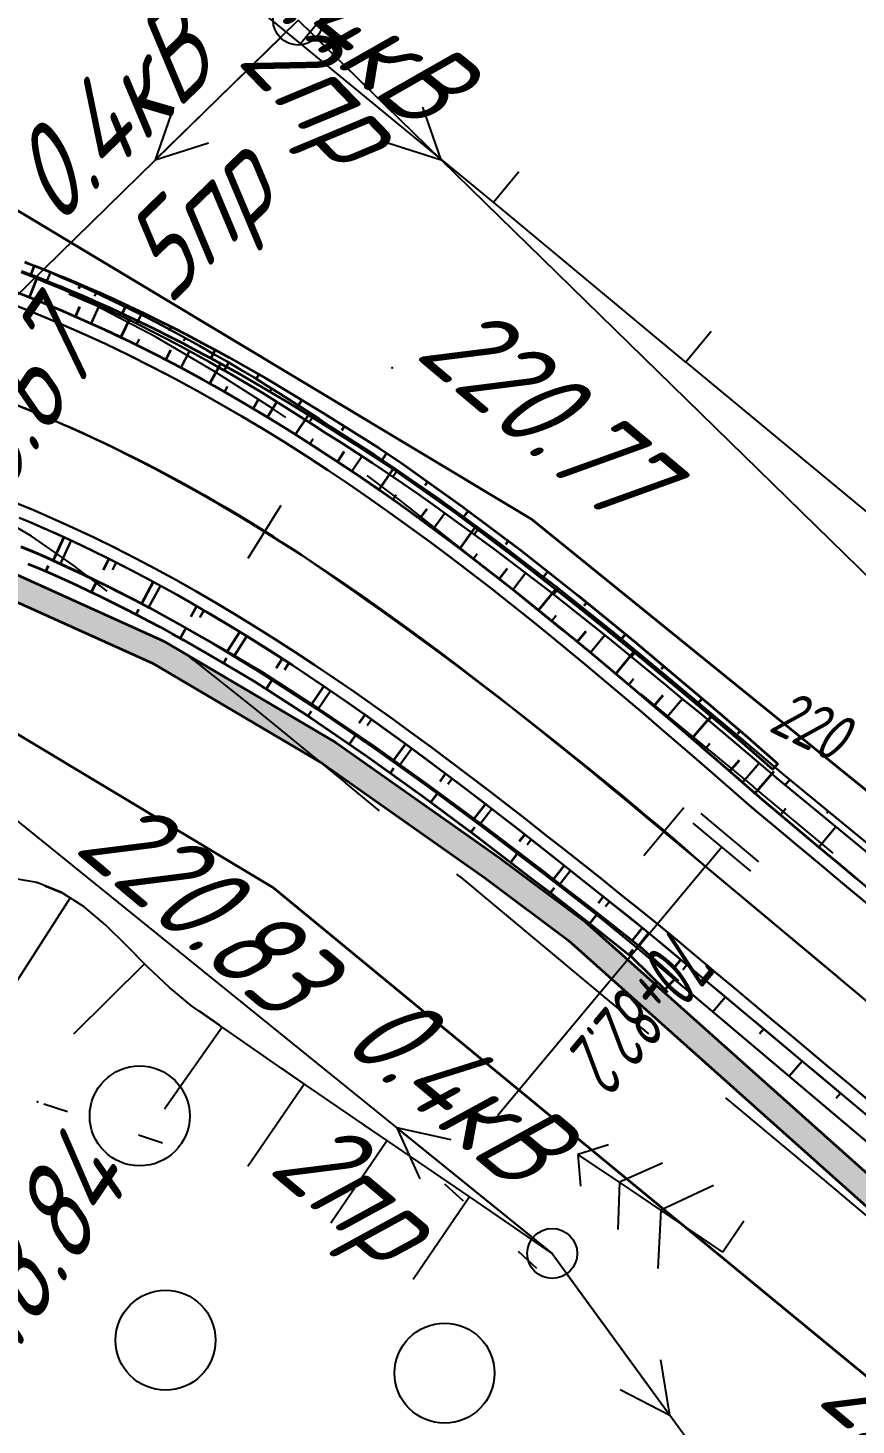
# Model space of a CAD drawing. Header units: millimetres. Extents: x -698 to 8131, y -704 to 4503.
# Drawn here: x 5176.3 to 5209.4, y 3659.4 to 3715.3 of the extents above; entities that cross this region are included whole.
import ezdxf
from ezdxf import colors
from ezdxf.entities.mleader import LeaderData, LeaderLine
from ezdxf.math import Vec2, Vec3

# ---------------------------------------------------------------- set-up
doc = ezdxf.new("R2010")
doc.units = ezdxf.units.MM
doc.linetypes.add('CONTI', pattern=[0])
doc.linetypes.add('DASHED', pattern=[0.75, 0.5, -0.25])
for name, color, linetype, lineweight in [('10', 1, 'Continuous', 35), ('КОПИЯ_ОСЬ_13_ОТКОСЫ', 7, 'Continuous', 30), ('КОПИЯ_ОСЬ_ГРАНИЦЫ_ПОЛОС', 7, 'Continuous', 30), ('ОСЬ_ВЕРХ_ПОКРЫТИЯ_ГРАНИЦЫ_ПОЛОС', 7, 'Continuous', 30), ('ОСЬ_ВЕРХ_ПОКРЫТИЯ_ОСЬ', 1, 'Continuous', 30), ('Ось_примыкания', 1, 'Continuous', 35), ('Тротуар', 40, 'Continuous', 35)]:
    doc.layers.add(name, color=color, linetype=linetype, lineweight=lineweight)
for name, color, linetype in [('GOR_BDEFAULT', 212, 'CONTI'), ('NAD_MDEFAULT', 7, 'CONTI'), ('OBRIVDEFAULT', 32, 'CONTI'), ('PI_OTDEFAULT', 172, 'CONTI'), ('PI_TTDEFAULT', 5, 'CONTI'), ('SIT_LDEFAULT', 7, 'CONTI'), ('USLZNDEFAULT', 7, 'CONTI'), ('ZAPSKDEFAULT', 7, 'CONTI'), ('Выноски', 250, 'Continuous'), ('ОСЬ_ВЕРХ_ПОКРЫТИЯ_ОТКОСЫ', 7, 'Continuous'), ('ОСЬ_ВЕРХ_ПОКРЫТИЯ_ПИКЕТЫ', 1, 'Continuous'), ('ОСЬ_ВЕРХ_ПОКРЫТИЯ_РАЗБИВКА_КРИВ', 1, 'Continuous'), ('разметка', 7, 'Continuous')]:
    doc.layers.add(name, color=color, linetype=linetype)
doc.styles.add('eskd', font='isocpeui.ttf', dxfattribs={"width": 1.2})
doc.styles.add('SHRFT', font='isocpeui.ttf', dxfattribs={"width": 3.5})
doc.styles.get("Standard").update_dxf_attribs({"font": 'isocpeui.ttf'})
doc.styles.add('ГОСТ', font='isocpeui.ttf', dxfattribs={"height": 4})

# ---------------------------------------------------------------- blocks, each defined once
blk = doc.blocks.new('BL_20')
at = {"color": 0}
blk.add_circle((0, 0), 1, dxfattribs=at)
blk = doc.blocks.new('BL_105')
at = {"color": 0}
for p, q in [((0, 7), (-1, 6.2)), ((0, 5), (0, 7)), ((1, 6.2), (0, 7)), ((0, 5), (-1.6, 4)), ((0, 3), (0, 5)), ((1.6, 4), (0, 5)), ((0, 3), (-2, 1.8)), ((0, 0), (0, 3)), ((2, 1.8), (0, 3)), ((1.5, 0), (0, 0))]:
    blk.add_line(p, q, dxfattribs=at)
blk = doc.blocks.new('BL_2004')
at = {"color": 0}
blk.add_circle((0, 0), 2, dxfattribs=at)
blk = doc.blocks.new('*U49')
at = {"layer": 'КОПИЯ_ОСЬ_13_ОТКОСЫ'}
for points in [[(806.517, 1096.994), (807.019, 1096.788), (807.52, 1096.578), (808.018, 1096.364), (808.515, 1096.145), (809.01, 1095.922), (809.503, 1095.695), (810.085, 1095.417), (810.664, 1095.134), (811.241, 1094.845), (811.815, 1094.551), (812.386, 1094.251), (812.947, 1093.947), (813.506, 1093.637), (814.062, 1093.323), (814.615, 1093.005), (815.166, 1092.682), (815.694, 1092.364), (816.219, 1092.042), (816.741, 1091.716), (817.261, 1091.386), (817.778, 1091.051), (818.292, 1090.712), (818.733, 1090.414), (820.519, 1089.273), (821.361, 1088.707), (822.197, 1088.133), (823.027, 1087.551), (825.419, 1085.807), (827.75, 1084.021), (830.03, 1082.205), (832.266, 1080.372), (833.003, 1079.759), (833.736, 1079.145), (835.194, 1077.918), (836.878, 1076.493), (850.63, 1065.19)], [(806.367, 1096.579), (806.867, 1096.379), (807.365, 1096.175), (807.862, 1095.966), (808.357, 1095.753), (808.85, 1095.536), (809.341, 1095.315), (809.921, 1095.043), (810.499, 1094.766), (811.074, 1094.484), (811.646, 1094.197), (812.216, 1093.904), (812.776, 1093.606), (813.335, 1093.303), (813.89, 1092.995), (814.443, 1092.683), (814.993, 1092.367), (815.511, 1092.061), (816.026, 1091.752), (816.539, 1091.438), (817.049, 1091.12), (817.557, 1090.798), (818.062, 1090.472), (818.564, 1090.142), (819.186, 1089.75), (819.804, 1089.353), (820.42, 1088.951), (821.032, 1088.544), (821.64, 1088.132), (822.245, 1087.715), (822.847, 1087.293), (825.234, 1085.557), (827.564, 1083.779), (829.843, 1081.971), (832.079, 1080.144), (832.817, 1079.532), (833.551, 1078.921), (835.01, 1077.697), (836.692, 1076.269), (850.446, 1064.97)], [(807.545, 1096.567), (807.376, 1096.17)], [(809.373, 1095.756), (809.313, 1095.625)], [(811.172, 1094.88), (810.992, 1094.525)], [(812.942, 1093.949), (812.878, 1093.833)], [(814.683, 1092.965), (814.5, 1092.651)], [(816.396, 1091.932), (816.332, 1091.829)], [(818.079, 1090.853), (817.898, 1090.578)], [(819.755, 1089.761), (819.696, 1089.669)], [(821.427, 1088.662), (821.247, 1088.399)], [(823.069, 1087.521), (823.006, 1087.435)], [(824.685, 1086.342), (824.501, 1086.09)], [(826.285, 1085.143), (826.222, 1085.06)], [(827.871, 1083.924), (827.681, 1083.686)], [(829.435, 1082.678), (829.372, 1082.599)], [(830.989, 1081.419), (830.8, 1081.189)], [(832.534, 1080.149), (832.47, 1080.073)], [(834.068, 1078.866), (833.881, 1078.643)], [(835.597, 1077.577), (835.535, 1077.503)], [(837.127, 1076.288), (836.942, 1076.063)], [(838.672, 1075.018), (838.61, 1074.943)]]:
    blk.add_lwpolyline(points, dxfattribs=at)

msp = doc.modelspace()

# ---------------------------------------------------------------- hatches: boundary and pattern name
at = {"layer": 'Тротуар', "lineweight": 30, "ltscale": 7}
msp.add_hatch(color=256, dxfattribs=at).paths.add_polyline_path([(5466.603, 3369.435), (5464.199, 3371.972), (5457.004, 3375.472), (5449.971, 3379.116), (5446.483, 3381.111), (5443.161, 3383.224), (5436.715, 3388.142), (5431.069, 3393.814), (5426.047, 3400.024), (5421.509, 3406.475), (5419.224, 3409.907), (5412.944, 3420.132), (5406.733, 3430.399), (5401.563, 3438.959), (5392.412, 3454.459), (5384.128, 3468.142), (5376.812, 3480.084), (5372.692, 3483.698), (5367.045, 3489.864), (5364.428, 3494.124), (5362.55, 3498.787), (5362.162, 3499.75), (5361.296, 3501.956), (5360.243, 3505.535), (5359.9, 3506.511), (5359.557, 3507.488), (5353.516, 3517.408), (5346.095, 3529.283), (5337.358, 3542.681), (5330.6, 3552.598), (5323.514, 3562.282), (5314.689, 3573.385), (5305.757, 3583.754), (5294.788, 3595.515), (5284.15, 3605.971), (5274.517, 3614.798), (5262.518, 3625.475), (5250.256, 3635.753), (5228.636, 3653.545), (5213.48, 3666.213), (5198.554, 3679.53), (5195.155, 3682.072), (5188.614, 3686.677), (5181.729, 3690.741), (5174.553, 3693.981), (5166.765, 3696.048), (5158.672, 3697.097), (5150.771, 3696.701), (5142.932, 3694.886), (5135.763, 3691.799), (5128.894, 3687.534), (5119.677, 3680.123), (5110.519, 3672.03), (5107.649, 3669.246), (5096.334, 3657.934), (5094.629, 3656.228), (5093.906, 3655.537), (5087.832, 3649.465), (5076.605, 3638.065), (5063.964, 3625.252), (5056.914, 3618.158), (5049.806, 3611.124), (5042.672, 3604.117), (5034.104, 3595.716), (5025.464, 3587.246), (5012.287, 3575.126), (5004.83, 3568.464), (5000.376, 3564.545), (4992.568, 3558.187), (4986.365, 3553.136), (4976.969, 3545.672), (4967.373, 3538.466), (4960.946, 3533.701), (4956.142, 3530.257), (4951.275, 3526.828), (4944.558, 3522.239), (4941.878, 3520.46), (4934.85, 3515.752), (4934.02, 3515.196), (4921.2, 3506.598), (4903.6, 3496.548), (4897.663, 3493.449), (4891.601, 3490.598), (4873.244, 3481.853), (4861.137, 3475.777), (4851.022, 3470.054), (4850.316, 3469.617), (4844.045, 3464.752), (4838.09, 3459.351), (4832.466, 3453.61), (4827.236, 3447.37), (4822.539, 3440.513), (4818.897, 3433.927), (4815.516, 3426.46), (4812.441, 3418.669), (4810.035, 3411.157), (4807.175, 3399.956), (4804.768, 3388.201), (4802.678, 3365.271), (4803.818, 3364.88), (4805.75, 3388.011), (4808.15, 3399.731), (4811.12, 3411.298), (4813.568, 3418.846), (4816.506, 3426.225), (4819.778, 3433.453), (4823.587, 3440.306), (4828.121, 3446.878), (4833.208, 3452.938), (4838.771, 3458.618), (4844.644, 3463.95), (4850.888, 3468.795), (4851.611, 3469.243), (4861.609, 3474.895), (4873.593, 3481.023), (4892.028, 3489.675), (4898.14, 3492.525), (4904.066, 3495.663), (4921.662, 3505.714), (4942.435, 3519.629), (4945.115, 3521.408), (4951.736, 3525.929), (4956.645, 3529.404), (4961.502, 3532.939), (4967.97, 3537.663), (4977.55, 3544.92), (4986.99, 3552.356), (4993.2, 3557.412), (5001.022, 3563.781), (5005.493, 3567.716), (5012.958, 3574.386), (5026.153, 3586.52), (5034.804, 3595.002), (5043.373, 3603.403), (5050.509, 3610.412), (5057.621, 3617.45), (5064.674, 3624.548), (5077.317, 3637.363), (5088.541, 3648.76), (5097.04, 3657.226), (5108.35, 3668.534), (5111.199, 3671.296), (5120.322, 3679.358), (5129.473, 3686.717), (5136.227, 3690.91), (5143.245, 3693.932), (5150.91, 3695.707), (5158.632, 3696.093), (5166.571, 3695.065), (5174.217, 3693.035), (5181.268, 3689.852), (5188.077, 3685.832), (5194.568, 3681.262), (5197.92, 3678.755), (5212.826, 3665.456), (5227.997, 3652.776), (5249.617, 3634.984), (5261.864, 3624.719), (5273.849, 3614.053), (5283.425, 3605.248), (5294.038, 3594.853), (5304.928, 3583.185), (5313.919, 3572.747), (5322.719, 3561.675), (5329.783, 3552.021), (5336.525, 3542.127), (5345.254, 3528.742), (5352.666, 3516.881), (5358.55, 3507.337), (5360.408, 3501.541), (5363.532, 3493.673), (5366.243, 3489.259), (5371.993, 3482.98), (5375.959, 3479.544), (5383.271, 3467.625), (5391.554, 3453.946), (5400.706, 3438.447), (5405.884, 3429.885), (5412.109, 3419.623), (5418.381, 3409.369), (5420.615, 3406.013), (5425.242, 3399.43), (5430.324, 3393.146), (5436.048, 3387.394), (5442.486, 3382.471), (5445.966, 3380.254), (5449.492, 3378.238), (5456.555, 3374.578), (5463.598, 3371.152), (5466.015, 3368.602), (5468.306, 3367.584), (5468.712, 3368.498)])

# ---------------------------------------------------------------- linework, layer by layer
at = {"layer": '10'}
for p, q in [((5196.433, 3695.614), (5169.553, 3711.754)), ((5288.323, 3621.204), (5196.433, 3695.614)), ((5164.563, 3693.794), (5186.113, 3680.864)), ((5164.563, 3693.794), (5186.113, 3680.864)), ((5186.113, 3680.864), (5207.163, 3663.524)), ((5186.113, 3680.864), (5207.163, 3663.524)), ((5207.163, 3663.524), (5237.453, 3638.634)), ((5207.163, 3663.524), (5237.453, 3638.634))]:
    msp.add_line(p, q, dxfattribs=at)
msp.add_lwpolyline([(5288.323, 3621.204), (5196.433, 3695.614), (5169.553, 3711.754), (5130.953, 3711.814), (5048.293, 3630.554), (5037.593, 3620.134), (5021.953, 3603.214), (5015.973, 3598.224), (5015.013, 3599.374), (5008.903, 3593.884), (4991.233, 3578.294), (4976.993, 3565.554), (4946.753, 3541.804), (4930.383, 3533.214), (4921.493, 3527.264), (4897.853, 3511.404), (4863.383, 3496.414), (4836.513, 3479.254), (4820.223, 3465.304), (4808.053, 3449.294), (4801.113, 3435.244), (4794.223, 3410.594), (4789.103, 3384.464), (4785.093, 3347.224)], dxfattribs=at)
at = {"layer": 'OBRIVDEFAULT', "color": 32}
for p, q in [((5176.639, 3681.08, 220.832), (5175.399, 3681.29, 220.85)), ((5177.619, 3680.69, 220.875), (5176.639, 3681.08, 220.832)), ((5177.979, 3680.46), (5175.819, 3677.09)), ((5178.539, 3680.1, 220.92), (5177.619, 3680.69, 220.875)), ((5179.409, 3679.37, 220.966), (5178.539, 3680.1, 220.92)), ((5180.249, 3678.54, 221.014), (5179.409, 3679.37, 220.966)), ((5181.089, 3677.69, 221.063), (5180.249, 3678.54, 221.014)), ((5180.959, 3677.82), (5178.109, 3675.01)), ((5181.949, 3676.88, 221.112), (5181.089, 3677.69, 221.063)), ((5182.839, 3676.15, 221.16), (5181.949, 3676.88, 221.112)), ((5184.309, 3675.12, 221.122), (5182.839, 3676.15, 221.16)), ((5184.059, 3675.29), (5181.759, 3672.01)), ((5186.639, 3673.51, 221.063), (5184.309, 3675.12, 221.122)), ((5189.419, 3671.6, 220.993), (5186.639, 3673.51, 221.063)), ((5187.359, 3673.02), (5185.089, 3669.72)), ((5192.269, 3669.66, 220.921), (5189.419, 3671.6, 220.993)), ((5190.659, 3670.76), (5188.409, 3667.45)), ((5194.779, 3667.94, 220.857), (5192.269, 3669.66, 220.921)), ((5193.959, 3668.5), (5191.699, 3665.2)), ((5196.579, 3666.71, 220.811), (5194.779, 3667.94, 220.857)), ((5197.269, 3666.24, 220.794), (5196.579, 3666.71, 220.811))]:
    msp.add_line(p, q, dxfattribs=at)
at = {"layer": 'PI_TTDEFAULT', "color": 5}
for p in [(5190.869, 3701.67, 220.773), (5176.639, 3681.08, 220.832), (5176.669, 3672.31, 218.84), (5197.269, 3666.24, 220.794)]:
    msp.add_point(p, dxfattribs=at)
at = {"layer": 'SIT_LDEFAULT', "color": 7}
for p, q in [((5179.469, 3720.98), (5187.189, 3714.63)), ((5164.079, 3693.06), (5187.099, 3715.58)), ((5223.509, 3680.02), (5187.099, 3715.58)), ((5188.209, 3715.86), (5187.189, 3714.63)), ((5186.389, 3714.88), (5181.379, 3709.99)), ((5187.819, 3714.88), (5192.819, 3709.99)), ((5187.189, 3714.63), (5194.919, 3708.28)), ((5182.109, 3712.1), (5181.379, 3709.99)), ((5192.819, 3709.99), (5192.089, 3712.1)), ((5181.379, 3709.99), (5183.509, 3710.67)), ((5190.689, 3710.67), (5192.819, 3709.99)), ((5195.929, 3709.51), (5194.919, 3708.28)), ((5194.919, 3708.28), (5195.929, 3707.44)), ((5195.929, 3707.44), (5202.619, 3701.89)), ((5178.989, 3704.16), (5177.929, 3704.62)), ((5181.399, 3702.91), (5178.989, 3704.16)), ((5203.629, 3703.13), (5202.609, 3701.9)), ((5183.759, 3701.53), (5181.399, 3702.91)), ((5186.039, 3700.07), (5183.759, 3701.53)), ((5202.609, 3701.9), (5210.309, 3695.52)), ((5186.609, 3699.68), (5186.039, 3700.07)), ((5191.159, 3696.39), (5189.859, 3697.36)), ((5176.429, 3694.94), (5174.709, 3695.94)), ((5195.249, 3693.15), (5191.159, 3696.39)), ((5178.099, 3693.77), (5176.429, 3694.94)), ((5179.459, 3692.73), (5178.099, 3693.77)), ((5164.079, 3693.06), (5197.269, 3666.24)), ((5197.699, 3691.16), (5195.249, 3693.15)), ((5182.919, 3689.98), (5182.589, 3690.24)), ((5185.299, 3688.1), (5182.919, 3689.99)), ((5205.319, 3684.92), (5200.809, 3688.63)), ((5188.999, 3685.08), (5185.299, 3688.1)), ((5190.359, 3683.95), (5188.999, 3685.07)), ((5208.509, 3682.26), (5205.319, 3684.91)), ((5193.579, 3681.31), (5193.449, 3681.42)), ((5198.589, 3677.15), (5193.589, 3681.32)), ((5176.969, 3680.94), (5177.619, 3680.68)), ((5177.619, 3680.69), (5177.879, 3680.52)), ((5180.179, 3678.61), (5180.249, 3678.54)), ((5180.249, 3678.54), (5180.879, 3677.9)), ((5201.139, 3675.02), (5198.589, 3677.15)), ((5183.139, 3675.94), (5183.959, 3675.37)), ((5186.429, 3673.65), (5186.639, 3673.51)), ((5186.639, 3673.51), (5187.249, 3673.08)), ((5208.159, 3669.17), (5204.209, 3672.46)), ((5176.919, 3672.23), (5177.869, 3671.92)), ((5189.719, 3671.39), (5190.549, 3670.83)), ((5196.489, 3666.87), (5191.049, 3671.27)), ((5191.049, 3671.27), (5191.969, 3669.23)), ((5193.229, 3670.79), (5191.049, 3671.27)), ((5180.719, 3670.98), (5181.669, 3670.67)), ((5192.959, 3669.03), (5193.699, 3668.35)), ((5211.819, 3666.09), (5208.159, 3669.17)), ((5195.899, 3666.33), (5196.639, 3665.65)), ((5197.269, 3666.24), (5216.079, 3640.4)), ((5197.859, 3665.43), (5201.979, 3659.77)), ((5201.979, 3659.77), (5201.609, 3661.98)), ((5199.989, 3660.8), (5201.979, 3659.77))]:
    msp.add_line(p, q, dxfattribs=at)
at = {"layer": 'КОПИЯ_ОСЬ_13_ОТКОСЫ'}
for points in [[(5176.011, 3705.494), (5176.511, 3705.293), (5177.009, 3705.089), (5177.506, 3704.88), (5178.001, 3704.667), (5178.494, 3704.45), (5178.985, 3704.229), (5179.565, 3703.958), (5180.143, 3703.681), (5180.718, 3703.398), (5181.29, 3703.111), (5181.86, 3702.818), (5182.421, 3702.52), (5182.979, 3702.217), (5183.534, 3701.91), (5184.087, 3701.598), (5184.637, 3701.281), (5185.155, 3700.976), (5185.671, 3700.666), (5186.183, 3700.352), (5186.694, 3700.034), (5187.201, 3699.712), (5187.706, 3699.386), (5188.208, 3699.056), (5188.83, 3698.664), (5189.448, 3698.267), (5190.064, 3697.866), (5190.675, 3697.459), (5191.284, 3697.046), (5191.889, 3696.629), (5192.491, 3696.207), (5194.879, 3694.472), (5197.208, 3692.694), (5199.487, 3690.885), (5201.723, 3689.058), (5202.461, 3688.447), (5203.195, 3687.835), (5204.653, 3686.611), (5206.336, 3685.183), (5220.09, 3673.884)], [(5176.228, 3704.531), (5176.721, 3704.333), (5177.212, 3704.132), (5177.701, 3703.926), (5178.189, 3703.716), (5178.675, 3703.502), (5179.25, 3703.239), (5179.823, 3702.97), (5180.393, 3702.696), (5180.96, 3702.417), (5181.525, 3702.133), (5182.082, 3701.843), (5182.636, 3701.548), (5183.188, 3701.249), (5183.737, 3700.945), (5184.284, 3700.636), (5184.958, 3700.244), (5185.627, 3699.846), (5186.293, 3699.442), (5186.955, 3699.031), (5189.008, 3697.696), (5191.248, 3696.144), (5193.615, 3694.402), (5195.923, 3692.614), (5198.178, 3690.79), (5200.391, 3688.942), (5202.57, 3687.08), (5204.008, 3685.837), (5205.673, 3684.39), (5246.729, 3650.087)], [(5176.976, 3704.229), (5177.081, 3704.485)], [(5178.814, 3703.439), (5179.141, 3704.157)], [(5180.622, 3702.584), (5180.738, 3702.82)], [(5182.402, 3701.673), (5182.757, 3702.338)], [(5184.155, 3700.71), (5184.279, 3700.928)], [(5185.879, 3699.695), (5186.252, 3700.31)], [(5187.572, 3698.63), (5187.703, 3698.831)], [(5189.244, 3697.533), (5189.658, 3698.131)], [(5190.888, 3696.394), (5191.026, 3696.593)], [(5192.506, 3695.219), (5192.975, 3695.856)], [(5175.934, 3695.676), (5176.438, 3695.463), (5176.941, 3695.246), (5177.442, 3695.024), (5177.941, 3694.798), (5178.441, 3694.563), (5178.938, 3694.323), (5179.434, 3694.079), (5179.928, 3693.831), (5180.42, 3693.58), (5181.034, 3693.254), (5181.647, 3692.922), (5182.255, 3692.585), (5182.861, 3692.242), (5184.768, 3691.108), (5186.877, 3689.769), (5189.138, 3688.24), (5191.376, 3686.645), (5193.595, 3684.993), (5195.802, 3683.295), (5198.003, 3681.561), (5199.471, 3680.391), (5201.185, 3679.018), (5242.24, 3644.715)], [(5178.023, 3694.76), (5177.593, 3693.84)], [(5176.016, 3694.527), (5176.511, 3694.318), (5177.004, 3694.104), (5177.495, 3693.885), (5177.988, 3693.657), (5178.479, 3693.425), (5178.968, 3693.189), (5179.455, 3692.949), (5179.94, 3692.704), (5180.548, 3692.387), (5181.154, 3692.065), (5181.756, 3691.737), (5182.356, 3691.403), (5183.709, 3690.622), (5185.59, 3689.476), (5187.858, 3688.016), (5190.105, 3686.482), (5192.338, 3684.884), (5194.559, 3683.235), (5196.776, 3681.544), (5197.516, 3680.972), (5198.996, 3679.821), (5200.697, 3678.435), (5214.304, 3666.958)], [(5194.108, 3694.021), (5194.269, 3694.229)], [(5179.821, 3693.885), (5179.669, 3693.583)], [(5195.688, 3692.795), (5196.203, 3693.46)], [(5181.591, 3692.953), (5181.116, 3692.085)], [(5183.329, 3691.964), (5183.161, 3691.68)], [(5197.247, 3691.543), (5197.423, 3691.761)], [(5185.043, 3690.933), (5184.528, 3690.123)], [(5198.794, 3690.276), (5199.377, 3690.973)], [(5186.731, 3689.861), (5186.56, 3689.591)], [(5200.329, 3688.994), (5200.524, 3689.226)], [(5188.391, 3688.745), (5187.885, 3687.997)], [(5201.851, 3687.695), (5202.479, 3688.431)], [(5190.032, 3687.602), (5189.858, 3687.357)], [(5191.656, 3686.436), (5191.14, 3685.741)], [(5203.367, 3686.391), (5203.578, 3686.635)], [(5204.878, 3685.081), (5205.548, 3685.852)], [(5193.261, 3685.241), (5193.089, 3685.01)], [(5194.85, 3684.027), (5194.357, 3683.385)], [(5206.4, 3683.783), (5206.618, 3684.044)], [(5207.934, 3682.5), (5208.613, 3683.313)], [(5196.43, 3682.801), (5196.263, 3682.588)], [(5198.001, 3681.563), (5197.528, 3680.963)], [(5199.565, 3680.316), (5199.405, 3680.117)], [(5201.126, 3679.066), (5200.651, 3678.473)], [(5202.661, 3677.784), (5202.499, 3677.59)], [(5204.196, 3676.502), (5203.697, 3675.905)], [(5205.731, 3675.22), (5205.565, 3675.021)], [(5207.266, 3673.937), (5206.755, 3673.326)], [(5208.8, 3672.655), (5208.63, 3672.451)]]:
    msp.add_lwpolyline(points, dxfattribs=at)
at = {"layer": 'КОПИЯ_ОСЬ_ГРАНИЦЫ_ПОЛОС'}
for points in [[(5209.914, 3680.195), (5209.154, 3680.83), (5208.393, 3681.465), (5207.633, 3682.101), (5206.873, 3682.736), (5206.112, 3683.371), (5205.352, 3684.006), (5204.618, 3684.645), (5203.882, 3685.284), (5203.144, 3685.924), (5202.404, 3686.564), (5201.661, 3687.203), (5200.915, 3687.841), (5200.166, 3688.478), (5199.413, 3689.113), (5198.656, 3689.746), (5197.894, 3690.376), (5197.128, 3691.004), (5196.356, 3691.628), (5195.579, 3692.248), (5194.796, 3692.864), (5194.007, 3693.475), (5193.212, 3694.081), (5192.409, 3694.681), (5191.6, 3695.275), (5190.783, 3695.862), (5189.958, 3696.441), (5189.126, 3697.013), (5188.286, 3697.577), (5187.437, 3698.132), (5186.579, 3698.677), (5185.713, 3699.212), (5184.837, 3699.737), (5183.953, 3700.25), (5183.059, 3700.752), (5182.156, 3701.24), (5181.243, 3701.716), (5180.32, 3702.178), (5179.388, 3702.625), (5178.447, 3703.057), (5177.495, 3703.473), (5176.534, 3703.872), (5175.563, 3704.254)], [(5205.318, 3684.687), (5205.371, 3684.642), (5206.138, 3684.001), (5206.904, 3683.361), (5207.671, 3682.72), (5208.438, 3682.079), (5209.205, 3681.439), (5209.972, 3680.798)], [(5204.993, 3684.306), (5205.05, 3684.259), (5205.817, 3683.618), (5206.584, 3682.977), (5207.351, 3682.336), (5208.118, 3681.696), (5208.884, 3681.055), (5209.651, 3680.414)]]:
    msp.add_lwpolyline(points, dxfattribs=at)
at = {"layer": 'ОСЬ_ВЕРХ_ПОКРЫТИЯ_ГРАНИЦЫ_ПОЛОС', "linetype": 'Continuous'}
for points in [[(5209.868, 3672.414), (5209.108, 3673.049), (5208.348, 3673.685), (5207.587, 3674.32), (5206.827, 3674.955), (5206.067, 3675.59), (5205.307, 3676.226), (5204.546, 3676.861), (5203.786, 3677.496), (5203.026, 3678.131), (5202.265, 3678.767), (5201.505, 3679.402), (5200.747, 3680.01), (5199.99, 3680.616), (5199.234, 3681.221), (5198.478, 3681.823), (5197.721, 3682.423), (5196.965, 3683.019), (5196.208, 3683.612), (5195.45, 3684.201), (5194.691, 3684.785), (5193.931, 3685.365), (5193.169, 3685.94), (5192.405, 3686.508), (5191.639, 3687.071), (5190.871, 3687.627), (5190.099, 3688.177), (5189.325, 3688.719), (5188.548, 3689.253), (5187.768, 3689.778), (5186.984, 3690.295), (5186.197, 3690.803), (5185.406, 3691.301), (5184.611, 3691.789), (5183.812, 3692.267), (5183.009, 3692.733), (5182.202, 3693.188), (5181.391, 3693.631), (5180.575, 3694.062), (5179.756, 3694.479), (5178.932, 3694.883), (5178.103, 3695.273), (5177.271, 3695.649), (5176.434, 3696.01), (5175.594, 3696.355)], [(5176.24, 3695.549), (5177.069, 3695.192), (5177.894, 3694.819), (5178.715, 3694.433), (5179.532, 3694.032), (5180.345, 3693.618), (5181.154, 3693.191), (5181.96, 3692.751), (5182.761, 3692.299), (5183.558, 3691.836), (5184.352, 3691.362), (5185.142, 3690.877), (5185.928, 3690.382), (5186.711, 3689.877), (5187.491, 3689.362), (5188.267, 3688.839), (5189.04, 3688.308), (5189.811, 3687.768), (5190.579, 3687.221), (5191.345, 3686.667), (5192.108, 3686.106), (5192.869, 3685.539), (5193.629, 3684.967), (5194.387, 3684.389), (5195.144, 3683.805), (5195.901, 3683.218), (5196.656, 3682.626), (5197.411, 3682.03), (5198.166, 3681.432), (5198.922, 3680.83), (5199.678, 3680.226), (5200.435, 3679.62), (5201.188, 3679.015), (5201.945, 3678.383), (5202.705, 3677.748), (5203.465, 3677.112), (5204.226, 3676.477), (5204.986, 3675.842), (5205.746, 3675.207), (5206.507, 3674.572), (5207.267, 3673.936), (5208.027, 3673.301), (5208.787, 3672.666), (5209.548, 3672.031)]]:
    msp.add_lwpolyline(points, dxfattribs=at)
at = {"layer": 'ОСЬ_ВЕРХ_ПОКРЫТИЯ_ОСЬ'}
msp.add_lwpolyline([(5176.096, 3700.089), (5176.994, 3699.717), (5177.886, 3699.329), (5178.77, 3698.925), (5179.648, 3698.507), (5180.519, 3698.075), (5181.382, 3697.629), (5182.239, 3697.169), (5183.09, 3696.698), (5183.933, 3696.215), (5184.77, 3695.72), (5185.6, 3695.214), (5186.425, 3694.698), (5187.242, 3694.173), (5188.054, 3693.638), (5188.86, 3693.094), (5189.661, 3692.543), (5190.456, 3691.983), (5191.246, 3691.416), (5192.031, 3690.842), (5192.811, 3690.262), (5193.587, 3689.677), (5194.359, 3689.085), (5195.126, 3688.489), (5195.891, 3687.888), (5196.652, 3687.283), (5197.41, 3686.674), (5198.165, 3686.062), (5198.919, 3685.448), (5199.67, 3684.83), (5200.419, 3684.211), (5201.167, 3683.59), (5203.407, 3681.722), (5203.407, 3681.722), (5244.477, 3647.408)], dxfattribs=at)
at = {"layer": 'ОСЬ_ВЕРХ_ПОКРЫТИЯ_ОТКОСЫ'}
msp.add_lwpolyline([(5175.934, 3695.676), (5176.438, 3695.463), (5176.941, 3695.246), (5177.442, 3695.024), (5177.941, 3694.798), (5178.441, 3694.563), (5178.938, 3694.323), (5179.434, 3694.079), (5179.928, 3693.831), (5180.42, 3693.58), (5181.034, 3693.254), (5181.647, 3692.922), (5182.255, 3692.585), (5182.861, 3692.242), (5184.768, 3691.108), (5186.877, 3689.769), (5189.138, 3688.24), (5191.376, 3686.645), (5193.595, 3684.993), (5195.802, 3683.295), (5198.003, 3681.561), (5199.471, 3680.391), (5201.185, 3679.018), (5202.803, 3677.666)], dxfattribs=at)
at = {"layer": 'ОСЬ_ВЕРХ_ПОКРЫТИЯ_ПИКЕТЫ'}
for p, q in [((5185.102, 3694.053), (5186.421, 3696.177)), ((5200.94, 3682.154), (5202.54, 3684.074))]:
    msp.add_line(p, q, dxfattribs=at)
at = {"layer": 'ОСЬ_ВЕРХ_ПОКРЫТИЯ_РАЗБИВКА_КРИВ'}
for p, q in [((5203.218, 3683.835), (5205.52, 3681.911)), ((5202.897, 3683.451), (5205.199, 3681.528)), ((5203.407, 3681.722), (5204.048, 3682.489)), ((5203.407, 3681.722), (5195.072, 3671.746))]:
    msp.add_line(p, q, dxfattribs=at)
at = {"layer": 'Ось_примыкания', "color": 0}
for p, q in [((5176.536, 3705.759), (5176.398, 3705.402)), ((5176.346, 3704.483), (5176.671, 3705.296)), ((5178.389, 3705.006), (5178.314, 3704.831)), ((5178.192, 3703.715), (5178.371, 3704.119)), ((5180.01, 3702.88), (5180.397, 3703.686)), ((5180.215, 3704.191), (5180.055, 3703.846)), ((5182.015, 3703.318), (5181.93, 3703.149)), ((5181.8, 3701.99), (5182.009, 3702.39)), ((5183.785, 3702.389), (5183.605, 3702.059)), ((5183.562, 3701.042), (5184.003, 3701.84)), ((5185.529, 3701.409), (5185.436, 3701.247)), ((5185.295, 3700.044), (5185.53, 3700.44)), ((5187.246, 3700.383), (5187.05, 3700.065)), ((5187.001, 3699.001), (5187.51, 3699.783)), ((5188.945, 3699.329), (5188.846, 3699.17)), ((5188.678, 3697.911), (5188.942, 3698.317)), ((5190.637, 3698.262), (5190.423, 3697.938)), ((5190.328, 3696.781), (5190.908, 3697.618)), ((5192.278, 3697.12), (5192.168, 3696.965)), ((5191.958, 3695.622), (5192.263, 3696.036)), ((5193.902, 3695.953), (5193.68, 3695.657)), ((5177.727, 3694.895), (5177.301, 3693.957)), ((5193.569, 3694.436), (5194.188, 3695.278)), ((5195.5, 3694.75), (5195.392, 3694.606)), ((5177.011, 3693.527), (5177.113, 3693.761)), ((5179.531, 3694.031), (5179.304, 3693.579)), ((5195.15, 3693.212), (5195.481, 3693.639)), ((5178.83, 3692.695), (5179.045, 3693.142)), ((5181.305, 3693.107), (5180.832, 3692.234)), ((5197.08, 3693.523), (5196.862, 3693.247)), ((5196.718, 3691.971), (5197.406, 3692.822)), ((5180.62, 3691.803), (5180.73, 3692.017)), ((5183.049, 3692.13), (5182.801, 3691.712)), ((5198.646, 3692.28), (5198.538, 3692.147)), ((5182.38, 3690.853), (5182.608, 3691.262)), ((5184.769, 3691.108), (5184.266, 3690.317)), ((5198.272, 3690.712), (5198.628, 3691.138)), ((5200.196, 3691.015), (5199.984, 3690.756)), ((5199.807, 3689.43), (5200.538, 3690.305)), ((5184.114, 3689.858), (5184.233, 3690.062)), ((5186.457, 3690.035), (5186.218, 3689.66)), ((5201.733, 3689.736), (5201.628, 3689.611)), ((5185.823, 3688.819), (5186.081, 3689.219)), ((5188.121, 3688.927), (5187.642, 3688.218)), ((5201.333, 3688.137), (5201.71, 3688.578)), ((5203.263, 3688.448), (5203.058, 3688.207)), ((5187.503, 3687.734), (5187.634, 3687.937)), ((5189.767, 3687.791), (5189.525, 3687.452)), ((5202.852, 3686.836), (5203.624, 3687.729)), ((5189.156, 3686.608), (5189.431, 3687.011)), ((5204.785, 3687.15), (5204.685, 3687.033)), ((5191.396, 3686.63), (5190.911, 3685.979)), ((5204.364, 3685.527), (5204.757, 3685.979)), ((5206.29, 3685.833), (5206.093, 3685.609)), ((5190.793, 3685.459), (5190.936, 3685.659)), ((5193, 3685.436), (5192.769, 3685.126)), ((5205.37, 3684.642), (5206.143, 3685.535)), ((5192.414, 3684.287), (5192.711, 3684.688)), ((5194.592, 3684.225), (5194.137, 3683.633)), ((5194.019, 3683.094), (5194.169, 3683.296)), ((5196.174, 3683.002), (5195.951, 3682.718)), ((5195.611, 3681.884), (5195.92, 3682.288)), ((5197.745, 3681.764), (5197.318, 3681.221)), ((5197.197, 3680.665), (5197.354, 3680.868)), ((5199.31, 3680.519), (5199.103, 3680.259)), ((5198.774, 3679.436), (5199.098, 3679.842)), ((5200.872, 3679.269), (5200.464, 3678.76)), ((5200.338, 3678.189), (5200.502, 3678.394)), ((5202.412, 3677.993), (5202.187, 3677.725)), ((5201.779, 3676.802), (5202.205, 3677.241))]:
    msp.add_line(p, q, dxfattribs=at)
for points in [[(5176.029, 3705.544), (5176.533, 3705.351), (5177.034, 3705.152), (5177.534, 3704.95), (5178.032, 3704.744), (5178.528, 3704.533), (5179.023, 3704.318), (5179.607, 3704.054), (5180.19, 3703.784), (5180.769, 3703.509), (5181.347, 3703.229), (5181.921, 3702.943), (5182.487, 3702.652), (5183.05, 3702.356), (5183.611, 3702.055), (5184.169, 3701.75), (5184.725, 3701.44), (5185.408, 3701.047), (5186.088, 3700.647), (5186.764, 3700.241), (5187.436, 3699.828), (5187.888, 3699.548), (5188.337, 3699.264), (5188.899, 3698.915), (5189.459, 3698.562), (5190.016, 3698.205), (5190.569, 3697.843), (5191.008, 3697.551), (5193.438, 3695.837), (5195.804, 3694.073), (5198.111, 3692.271), (5200.37, 3690.444), (5202.588, 3688.602), (5203.32, 3687.987), (5204.775, 3686.756), (5206.1, 3685.603)], [(5176.16, 3705.905), (5176.666, 3705.709), (5177.171, 3705.509), (5177.674, 3705.305), (5178.175, 3705.097), (5178.674, 3704.885), (5179.172, 3704.668), (5179.76, 3704.402), (5180.346, 3704.13), (5180.929, 3703.853), (5181.509, 3703.57), (5182.087, 3703.283), (5182.656, 3702.989), (5183.222, 3702.691), (5183.785, 3702.389), (5184.347, 3702.081), (5184.905, 3701.769), (5185.823, 3701.24), (5186.731, 3700.699), (5188.084, 3699.868), (5190.341, 3698.457), (5190.783, 3698.165), (5191.223, 3697.871), (5193.654, 3696.14), (5196.019, 3694.359), (5198.324, 3692.543), (5200.579, 3690.702), (5202.791, 3688.848), (5203.521, 3688.229), (5204.971, 3686.991), (5206.293, 3685.83)], [(5176.009, 3694.512), (5176.505, 3694.304), (5176.998, 3694.091), (5177.489, 3693.874), (5177.983, 3693.647), (5178.474, 3693.417), (5178.964, 3693.182), (5179.452, 3692.943), (5179.938, 3692.7), (5180.547, 3692.385), (5181.153, 3692.064), (5181.757, 3691.737), (5182.357, 3691.405), (5184.261, 3690.32), (5185.21, 3689.76), (5185.617, 3689.516), (5187.889, 3688.059), (5190.14, 3686.529), (5192.377, 3684.935), (5194.602, 3683.289), (5196.824, 3681.601), (5197.564, 3681.031), (5199.047, 3679.883), (5200.768, 3678.519), (5202.311, 3677.147)], [(5176.288, 3693.835), (5176.778, 3693.628), (5177.266, 3693.417), (5177.757, 3693.196), (5178.246, 3692.971), (5178.734, 3692.742), (5179.219, 3692.508), (5179.702, 3692.271), (5180.177, 3692.031), (5180.65, 3691.788), (5181.12, 3691.541), (5181.589, 3691.289), (5182.056, 3691.034), (5182.52, 3690.775), (5183.47, 3690.234), (5184.414, 3689.683), (5185.352, 3689.122), (5187.608, 3687.667), (5189.847, 3686.137), (5192.07, 3684.543), (5194.286, 3682.896), (5196.498, 3681.206), (5197.236, 3680.634), (5198.715, 3679.483), (5200.43, 3678.115), (5201.886, 3676.698)]]:
    msp.add_lwpolyline(points, dxfattribs=at)
at = {"layer": 'Ось_примыкания', "linetype": 'Continuous'}
msp.add_lwpolyline([(5209.474, 3681.214), (5208.714, 3681.849), (5207.954, 3682.484), (5207.193, 3683.119), (5206.433, 3683.755), (5205.677, 3684.387), (5204.946, 3685.022), (5204.21, 3685.662), (5203.472, 3686.302), (5202.731, 3686.942), (5201.987, 3687.582), (5201.24, 3688.221), (5200.489, 3688.859), (5199.735, 3689.496), (5198.976, 3690.13), (5198.212, 3690.762), (5197.444, 3691.391), (5196.67, 3692.017), (5195.89, 3692.64), (5195.104, 3693.258), (5194.312, 3693.871), (5193.513, 3694.48), (5192.707, 3695.083), (5191.894, 3695.679), (5191.073, 3696.269), (5190.244, 3696.852), (5189.407, 3697.427), (5188.562, 3697.994), (5187.707, 3698.552), (5186.845, 3699.101), (5185.973, 3699.64), (5185.091, 3700.168), (5184.201, 3700.684), (5183.3, 3701.189), (5182.39, 3701.682), (5181.47, 3702.161), (5180.54, 3702.627), (5179.601, 3703.078), (5178.651, 3703.513), (5177.691, 3703.933), (5176.722, 3704.336), (5175.738, 3704.723)], dxfattribs=at)
at = {"layer": 'разметка', "lineweight": 30, "ltscale": 7}
msp.add_lwpolyline([(5151.245, 3703.377, -0.117502), (5174.28, 3700.784, -0.059573), (5187.242, 3694.173, -0.029715), (5203.407, 3681.722)], format="xyb", dxfattribs=at)
at = {"layer": 'разметка', "linetype": 'DASHED', "lineweight": 30, "ltscale": 14}
msp.add_lwpolyline([(5203.407, 3681.722), (5241.776, 3649.664)], dxfattribs=at)
at = {"layer": 'Тротуар', "linetype": 'Continuous'}
for points in [[(5142.932, 3694.886), (5150.771, 3696.701), (5158.672, 3697.097), (5166.765, 3696.048), (5174.553, 3693.981), (5181.729, 3690.741), (5188.614, 3686.677), (5195.155, 3682.072), (5198.554, 3679.53), (5213.48, 3666.213), (5228.636, 3653.545), (5250.256, 3635.753), (5262.517, 3625.476)], [(5143.245, 3693.932), (5150.91, 3695.707), (5158.632, 3696.093), (5166.571, 3695.065), (5174.217, 3693.035), (5181.268, 3689.852), (5188.072, 3685.836), (5194.568, 3681.262), (5197.92, 3678.755), (5212.826, 3665.456), (5227.997, 3652.776), (5249.617, 3634.984), (5261.864, 3624.719)]]:
    msp.add_lwpolyline(points, dxfattribs=at)

# ---------------------------------------------------------------- block references
at = {"layer": 'USLZNDEFAULT', "color": 7, "rotation": 56}
for name, p in [('BL_20', (5187.099, 3715.58)), ('BL_105', (5204.099, 3666.29)), ('BL_20', (5197.269, 3666.24))]:
    msp.add_blockref(name, p, dxfattribs=at)
at = {"layer": 'ZAPSKDEFAULT', "color": 7, "rotation": 56}
for p in [(5180.761, 3671.741), (5181.796, 3662.766), (5192.96, 3661.449)]:
    msp.add_blockref('BL_2004', p, dxfattribs=at)
at = {"layer": 'КОПИЯ_ОСЬ_13_ОТКОСЫ'}
msp.add_blockref('*U49', (4369.644, 2608.914), dxfattribs=at)

# ---------------------------------------------------------------- texts
at = {"layer": 'GOR_BDEFAULT', "color": 212, "style": 'SHRFT', "width": 0.75}
msp.add_text('220', height=1.9136, rotation=333.8571, dxfattribs=at).set_placement((5205.866, 3687.171, 220))
at = {"layer": 'NAD_MDEFAULT', "color": 7, "style": 'eskd', "oblique": 10, "width": 0.8}
for s, rotation, p in [('0.4кВ', 321, (5184.719, 3716.93)), ('0.4кВ', 44.1939, (5177.403, 3707.235)), ('2пр', 314, (5184.589, 3713.92)), ('5пр', 44.1939, (5181.915, 3704.109)), ('н.пр.5.67', 56, (5170.885, 3689.842)), ('0.4кВ', 320, (5188.731, 3674.613)), ('2пр', 320, (5185.843, 3669.549))]:
    msp.add_text(s, height=3.5, rotation=rotation, dxfattribs=at).set_placement(p)
at = {"layer": 'PI_OTDEFAULT', "color": 172, "style": 'eskd', "oblique": 10, "width": 0.8}
for s, rotation, p in [('220.77', 320, (5191.708, 3702.142)), ('220.83', 320, (5178.066, 3682.371)), ('218.84', 56, (5174.544, 3660.366)), ('220.55', 320, (5207.801, 3660.29))]:
    msp.add_text(s, height=3.5, rotation=rotation, dxfattribs=at).set_placement(p)
at = {"layer": 'ОСЬ_ВЕРХ_ПОКРЫТИЯ_РАЗБИВКА_КРИВ', "width": 0.6}
msp.add_text('70+82.2', height=2.5, rotation=230.1207, dxfattribs=at).set_placement((5202.188, 3679.483))

# ---------------------------------------------------------------- leaders
at = {"layer": 'Выноски', "linetype": 'Continuous'}
ml = msp.add_multileader_mtext('Standard', dxfattribs=at)
ml.set_content('металл. труба, {\\Fgost|c204;%%C} 0,5м, L-15,0м', color=256, style='ГОСТ')
ml.set_leader_properties()
ml.build(insert=Vec2(0, 0))
ml.multileader.update_dxf_attribs({"text_left_attachment_type": 5, "text_right_attachment_type": 5, "dogleg_length": 0, "arrow_head_size": 0.18})
ctx = ml.context
ctx.base_point, ctx.arrow_head_size, ctx.landing_gap_size, ctx.plane_origin, ctx.plane_x_axis, ctx.plane_y_axis = Vec3(5141.751, 3752.597), 0.18, 0, Vec3(5197.748, 3800.5), Vec3(0.56443, 0.825481), Vec3(-0.825481, 0.56443)
ctx.left_attachment, ctx.right_attachment = 5, 5
notes = []
notes.append((ctx, [(1, (1, 1, 0), (5141.751, 3752.597), (0.56443, 0.825481), 0, [(0, [(5139.3, 3709.992)], 0, [])])]))
ctx.mtext.insert, ctx.mtext.text_direction, ctx.mtext.rotation, ctx.mtext.flow_direction = Vec3(5137.503, 3755.502), Vec3(0.56443, 0.825481), 0.971054, 5
for ctx, leaders in notes:
    for number, flags, end, landing, length, lines in leaders:
        leader = LeaderData()
        leader.index, (leader.has_last_leader_line, leader.has_dogleg_vector, leader.attachment_direction) = number, flags
        leader.last_leader_point, leader.dogleg_vector, leader.dogleg_length = Vec3(end), Vec3(landing), length
        for number, points, colour, breaks in lines:
            line = LeaderLine()
            line.index, line.vertices, line.color, line.breaks = number, Vec3.list(points), colors.encode_raw_color(colour), breaks
            leader.lines.append(line)
        ctx.leaders.append(leader)

doc.saveas('drawing.dxf')
